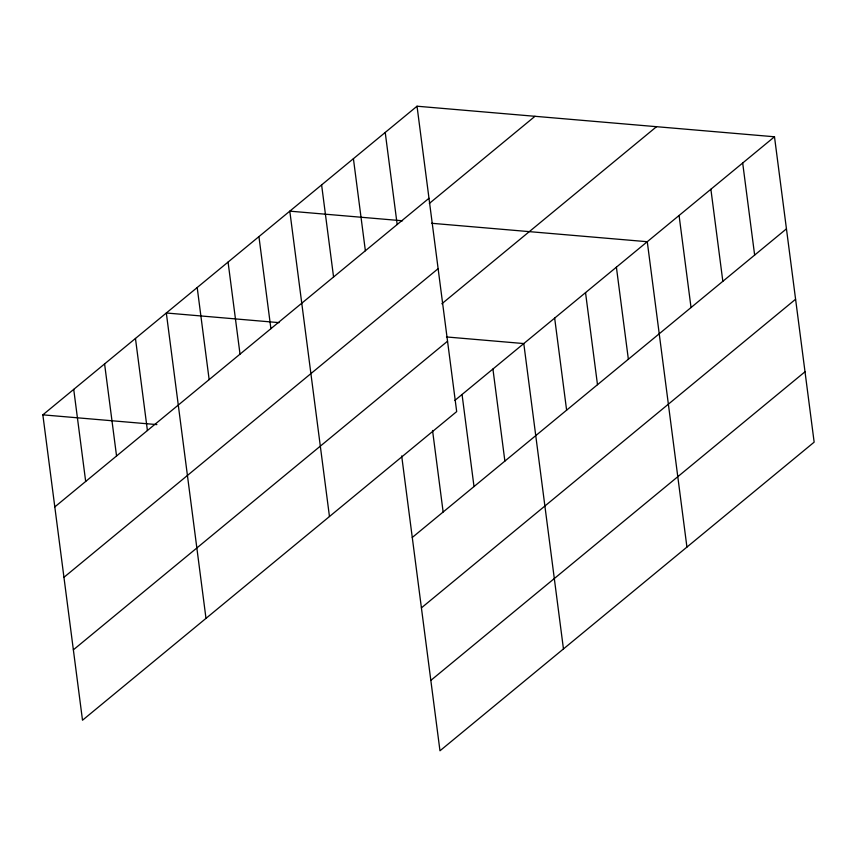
<?xml version="1.0" encoding="UTF-8"?>
<svg xmlns="http://www.w3.org/2000/svg" width="857" height="857" viewBox="0 0 857 857"><rect width="100%" height="100%" fill="white"/><g stroke="black" fill="none" stroke-linecap="round" stroke-linejoin="round"><path stroke-width="1.29" d="M417.027 106.214L456.685 411.596L82.508 720.223L42.85 414.842L417.027 106.214L774.492 136.777L814.15 442.158L439.973 750.786L401.687 455.935M54.805 506.916L428.982 198.288M429.314 203.463L534.982 116.306M63.954 577.307L438.12 268.68M441.848 303.774L656.526 126.697M73.37 649.831L447.547 341.204M454.853 400.423L774.492 136.777M412.271 537.478L786.447 228.851M421.419 607.87L795.585 299.243M430.835 680.394L805.012 371.767M402.522 220.785L289.805 211.154L329.463 516.525M431.542 223.27L647.271 241.717L686.928 547.087M279.05 322.639L166.322 312.998L205.991 618.368M446.465 336.951L523.788 343.561L563.456 648.931M42.85 414.842L156.885 424.601M742.687 163.012L754.642 255.086M710.882 189.247L722.837 281.321M679.076 215.482L691.031 307.556M616.397 267.18L628.363 359.244M585.535 292.633L597.49 384.707M554.661 318.097L566.616 410.171M492.925 369.024L504.88 461.098M462.052 394.488L474.007 486.562M432.549 430.471L443.144 512.015M385.222 132.449L397.177 224.523M353.416 158.684L365.371 250.758M321.611 184.919L333.566 276.993M258.932 236.618L270.898 328.681M228.069 262.071L240.024 354.145M197.196 287.534L209.151 379.608M135.46 338.461L147.415 430.535M104.586 363.925L116.552 455.999M73.723 389.389L85.679 481.452"/></g></svg>
